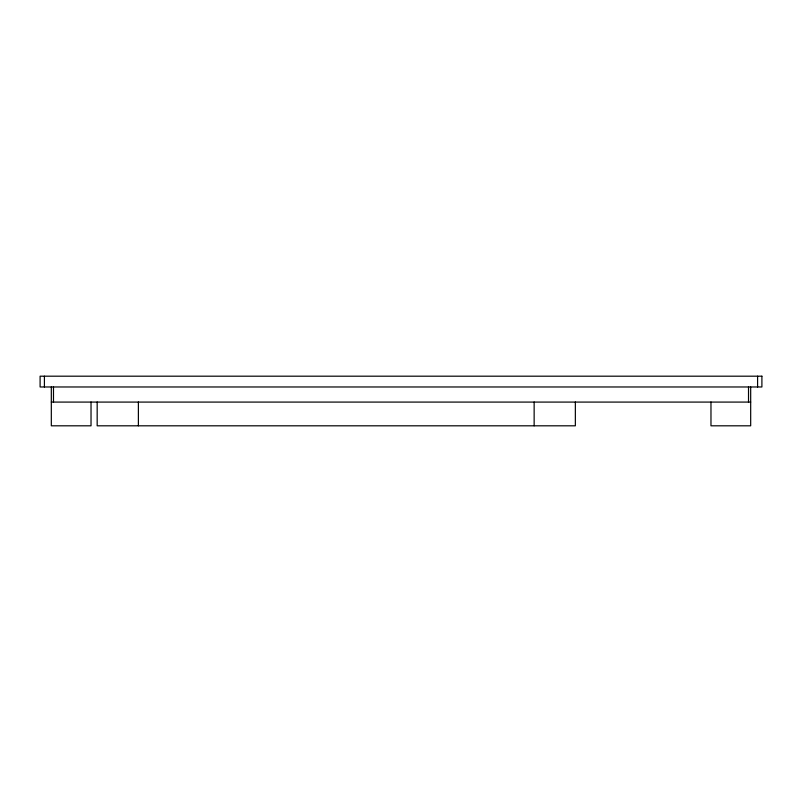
<?xml version="1.0" encoding="UTF-8"?>
<svg xmlns="http://www.w3.org/2000/svg" width="802" height="802" viewBox="0 0 802 802"><rect width="100%" height="100%" fill="white"/><g stroke="black" fill="none" stroke-linecap="round" stroke-linejoin="round"><path stroke-width="1.2" d="M51.318 402.083L750.682 402.083M757.589 376.188L757.589 386.975M750.682 386.975L750.682 425.812L710.973 425.812L710.973 402.013M748.517 386.975L748.517 402.083M575.355 402.013L575.355 425.812L97.172 425.812L97.172 402.013M534.142 402.013L534.142 425.812M138.385 402.013L138.385 425.812M91.027 402.013L91.027 425.812L51.318 425.812L51.318 386.975M53.483 386.975L53.483 402.083M44.411 376.188L44.411 386.975M761.9 376.188L40.1 376.188L40.1 386.975L761.9 386.975L761.9 376.188"/></g></svg>
